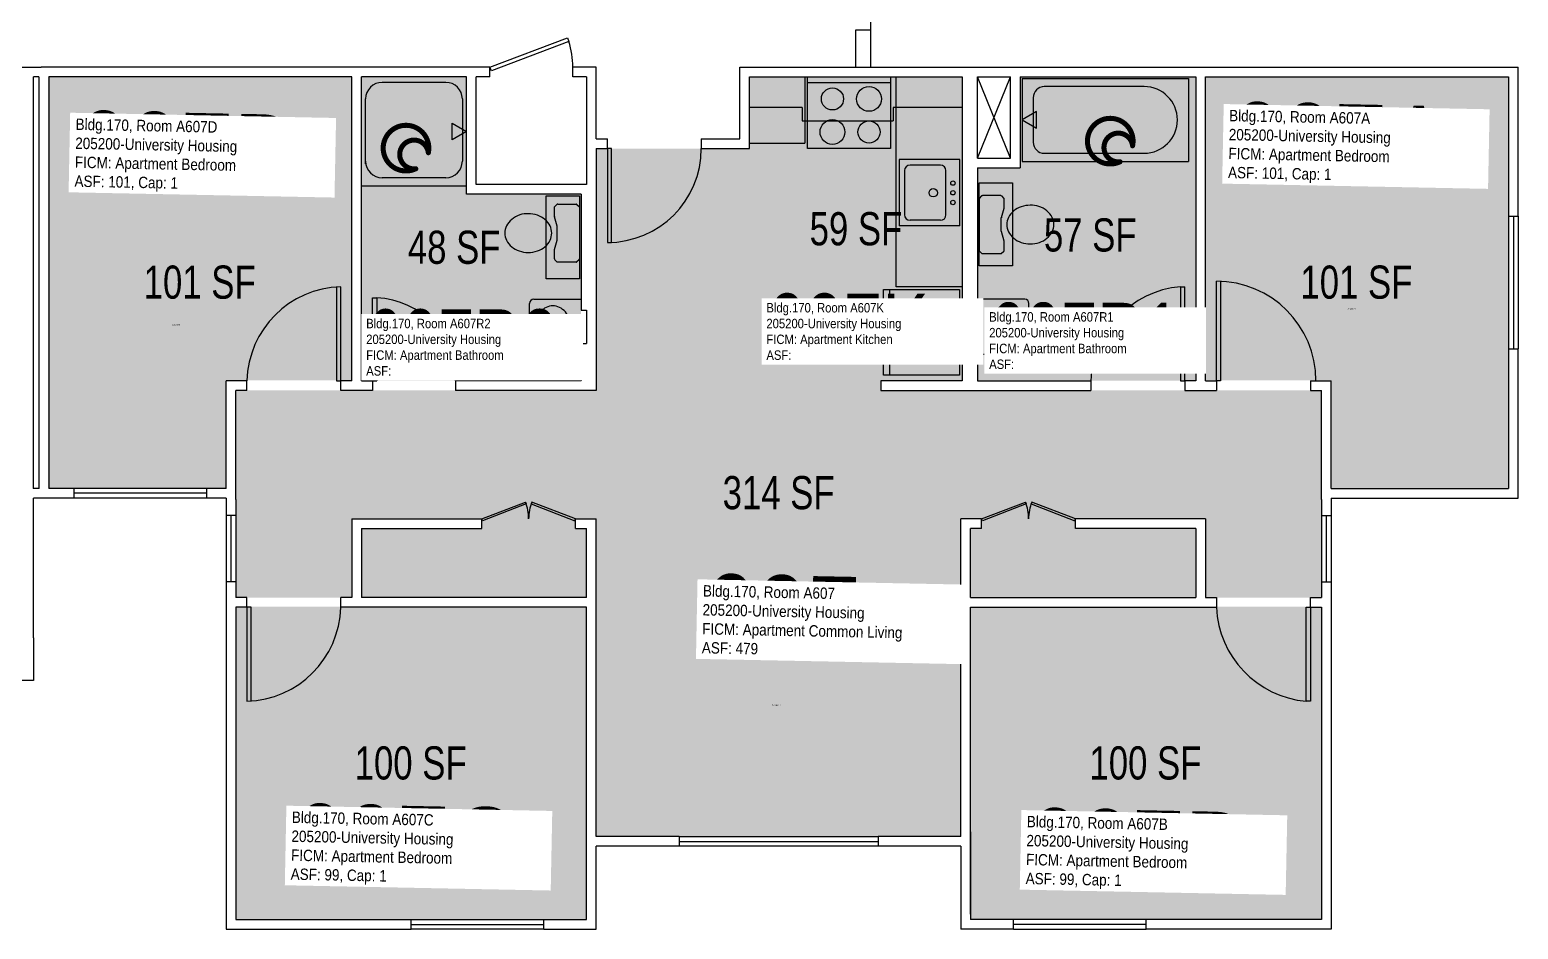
# Model space of a CAD drawing. Header units: inches. Extents: x -88 to 2437, y -52 to 1673.
# Drawn here: x 1898 to 2437, y -52 to 274 of the extents above; entities that cross this region are included whole.
import ezdxf
from ezdxf.enums import TextEntityAlignment as Align

# ---------------------------------------------------------------- set-up
doc = ezdxf.new("R2010")
doc.units = ezdxf.units.IN
doc.header["$LTSCALE"] = 10
doc.header["$MEASUREMENT"] = 0
doc.layers.get('0').update_dxf_attribs({"linetype": 'CONTINUOUS'})
for name, color, linetype in [('A-DOOR', 2, 'CONTINUOUS'), ('A-FLOR', 3, 'CONTINUOUS'), ('A-GLAZ', 1, 'CONTINUOUS'), ('A-IDEN-ICON', 4, 'CONTINUOUS'), ('A-IDEN-RNUM', 7, 'CONTINUOUS'), ('A-IDEN-SNUM', 4, 'CONTINUOUS'), ('A-IDEN-VNUM', 4, 'CONTINUOUS'), ('A-WALL', 5, 'CONTINUOUS'), ('AREA-TEXT', 3, 'CONTINUOUS'), ('Rooms-Category-Color', 7, 'CONTINUOUS'), ('Rooms-College-Color', 7, 'CONTINUOUS'), ('Rooms-Department-Color', 7, 'CONTINUOUS'), ('Rooms-Division-Color', 7, 'CONTINUOUS'), ('Rooms-Information', 7, 'CONTINUOUS')]:
    doc.layers.add(name, color=color, linetype=linetype)
doc.styles.add('CP_AREA', font='arial.ttf', dxfattribs={"height": 15})
doc.styles.add('CP_ROOMSNUMBER', font='arial.ttf', dxfattribs={"height": 1})
doc.styles.add('CP_ROOMVNUMBER', font='arial.ttf', dxfattribs={"width": 0.85, "height": 0.075})

# ---------------------------------------------------------------- blocks, each defined once
blk = doc.blocks.new('CPBATH')
at = {"color": 0, "linetype": 'ByBlock', "const_width": 0.0127}
for points in [[(0.0571, 0.0168, 0.861492), (-0.0551, 0, 1)], [(0.0571, 0.0168, 0.729002), (-0.0084, -0.0042, 1)], [(-0.0551, 0, 0.726902), (0.0487, -0.0337, 1)], [(-0.0084, -0.0042, 0.609468), (0.0487, -0.0337, 1)]]:
    blk.add_lwpolyline(points, format="xyb", dxfattribs=at)
at = {"color": 0, "linetype": 'ByBlock', "const_width": 0.00637}
for points in [[(0.0544, 0.0152, 1), (0.0599, 0.0184, 1)], [(0.0459, -0.0353, 1), (0.0515, -0.0321, 1)]]:
    blk.add_lwpolyline(points, format="xyb", close=True, dxfattribs=at)

msp = doc.modelspace()

# ---------------------------------------------------------------- hatches: boundary and pattern name
at = {"layer": 'Rooms-Category-Color', "true_color": 0x728ef3}
for points in [[(1969.18, 108.04), (1904.93, 108.04), (1904.93, 257.04), (2014.68, 257.04), (2014.68, 147.04), (1969.18, 147.04)], [(2056.39, 256.86), (2056.39, 214.36), (2097.89, 214.36), (2097.89, 146.86), (2018.39, 146.86), (2018.39, 256.86)], [(2158.89, 256.86), (2235.89, 256.86), (2235.89, 146.86), (2158.89, 146.86)], [(2256.89, 256.86), (2320.39, 256.86), (2320.39, 146.86), (2241.39, 146.86), (2241.39, 223.86), (2256.89, 223.86)], [(2433.43, 108.04), (2369.18, 108.04), (2369.18, 147.04), (2323.68, 147.04), (2323.68, 257.04), (2433.43, 257.04)], [(1972.89, 68.36), (1972.89, 143.36), (2103.39, 143.36), (2103.39, 230.86), (2158.89, 230.86), (2158.89, 146.86), (2206.4, 146.86), (2206.4, 143.36), (2365.89, 143.36), (2365.89, 68.36), (2323.89, 68.36), (2323.89, 96.86), (2276.89, 96.86), (2276.89, 93.36), (2320.39, 93.36), (2320.39, 68.36), (2238.89, 68.36), (2238.89, 93.36), (2242.89, 93.36), (2242.89, 96.86), (2235.39, 96.86), (2235.39, -18.14), (2103.39, -18.14), (2103.39, 96.86), (2095.89, 96.86), (2095.89, 93.36), (2099.89, 93.36), (2099.89, 68.36), (2018.39, 68.36), (2018.39, 93.36), (2061.89, 93.36), (2061.89, 96.86), (2014.89, 96.86), (2014.89, 68.36)], [(2099.68, -47.96), (1972.68, -47.96), (1972.68, 65.04), (2099.68, 65.04)], [(2238.68, -47.96), (2238.68, 65.04), (2365.68, 65.04), (2365.68, -47.96)]]:
    msp.add_hatch(color=171, dxfattribs=at).paths.add_polyline_path(points)
at = {"layer": 'Rooms-College-Color', "true_color": 0xadadad}
for points in [[(1969.18, 108.04), (1904.93, 108.04), (1904.93, 257.04), (2014.68, 257.04), (2014.68, 147.04), (1969.18, 147.04)], [(2056.39, 256.86), (2056.39, 214.36), (2097.89, 214.36), (2097.89, 146.86), (2018.39, 146.86), (2018.39, 256.86)], [(2158.89, 256.86), (2235.89, 256.86), (2235.89, 146.86), (2158.89, 146.86)], [(2256.89, 256.86), (2320.39, 256.86), (2320.39, 146.86), (2241.39, 146.86), (2241.39, 223.86), (2256.89, 223.86)], [(2433.43, 108.04), (2369.18, 108.04), (2369.18, 147.04), (2323.68, 147.04), (2323.68, 257.04), (2433.43, 257.04)], [(1972.89, 68.36), (1972.89, 143.36), (2103.39, 143.36), (2103.39, 230.86), (2158.89, 230.86), (2158.89, 146.86), (2206.4, 146.86), (2206.4, 143.36), (2365.89, 143.36), (2365.89, 68.36), (2323.89, 68.36), (2323.89, 96.86), (2276.89, 96.86), (2276.89, 93.36), (2320.39, 93.36), (2320.39, 68.36), (2238.89, 68.36), (2238.89, 93.36), (2242.89, 93.36), (2242.89, 96.86), (2235.39, 96.86), (2235.39, -18.14), (2103.39, -18.14), (2103.39, 96.86), (2095.89, 96.86), (2095.89, 93.36), (2099.89, 93.36), (2099.89, 68.36), (2018.39, 68.36), (2018.39, 93.36), (2061.89, 93.36), (2061.89, 96.86), (2014.89, 96.86), (2014.89, 68.36)], [(2099.68, -47.96), (1972.68, -47.96), (1972.68, 65.04), (2099.68, 65.04)], [(2238.68, -47.96), (2238.68, 65.04), (2365.68, 65.04), (2365.68, -47.96)]]:
    msp.add_hatch(color=253, dxfattribs=at).paths.add_polyline_path(points)
at = {"layer": 'Rooms-Department-Color', "true_color": 0x604aed}
for points in [[(1969.18, 108.04), (1904.93, 108.04), (1904.93, 257.04), (2014.68, 257.04), (2014.68, 147.04), (1969.18, 147.04)], [(2056.39, 256.86), (2056.39, 214.36), (2097.89, 214.36), (2097.89, 146.86), (2018.39, 146.86), (2018.39, 256.86)], [(2158.89, 256.86), (2235.89, 256.86), (2235.89, 146.86), (2158.89, 146.86)], [(2256.89, 256.86), (2320.39, 256.86), (2320.39, 146.86), (2241.39, 146.86), (2241.39, 223.86), (2256.89, 223.86)], [(2433.43, 108.04), (2369.18, 108.04), (2369.18, 147.04), (2323.68, 147.04), (2323.68, 257.04), (2433.43, 257.04)], [(1972.89, 68.36), (1972.89, 143.36), (2103.39, 143.36), (2103.39, 230.86), (2158.89, 230.86), (2158.89, 146.86), (2206.4, 146.86), (2206.4, 143.36), (2365.89, 143.36), (2365.89, 68.36), (2323.89, 68.36), (2323.89, 96.86), (2276.89, 96.86), (2276.89, 93.36), (2320.39, 93.36), (2320.39, 68.36), (2238.89, 68.36), (2238.89, 93.36), (2242.89, 93.36), (2242.89, 96.86), (2235.39, 96.86), (2235.39, -18.14), (2103.39, -18.14), (2103.39, 96.86), (2095.89, 96.86), (2095.89, 93.36), (2099.89, 93.36), (2099.89, 68.36), (2018.39, 68.36), (2018.39, 93.36), (2061.89, 93.36), (2061.89, 96.86), (2014.89, 96.86), (2014.89, 68.36)], [(2099.68, -47.96), (1972.68, -47.96), (1972.68, 65.04), (2099.68, 65.04)], [(2238.68, -47.96), (2238.68, 65.04), (2365.68, 65.04), (2365.68, -47.96)]]:
    msp.add_hatch(color=173, dxfattribs=at).paths.add_polyline_path(points)
at = {"layer": 'Rooms-Division-Color', "true_color": 0x604aed}
for points in [[(1969.18, 108.04), (1904.93, 108.04), (1904.93, 257.04), (2014.68, 257.04), (2014.68, 147.04), (1969.18, 147.04)], [(2056.39, 256.86), (2056.39, 214.36), (2097.89, 214.36), (2097.89, 146.86), (2018.39, 146.86), (2018.39, 256.86)], [(2158.89, 256.86), (2235.89, 256.86), (2235.89, 146.86), (2158.89, 146.86)], [(2256.89, 256.86), (2320.39, 256.86), (2320.39, 146.86), (2241.39, 146.86), (2241.39, 223.86), (2256.89, 223.86)], [(2433.43, 108.04), (2369.18, 108.04), (2369.18, 147.04), (2323.68, 147.04), (2323.68, 257.04), (2433.43, 257.04)], [(1972.89, 68.36), (1972.89, 143.36), (2103.39, 143.36), (2103.39, 230.86), (2158.89, 230.86), (2158.89, 146.86), (2206.4, 146.86), (2206.4, 143.36), (2365.89, 143.36), (2365.89, 68.36), (2323.89, 68.36), (2323.89, 96.86), (2276.89, 96.86), (2276.89, 93.36), (2320.39, 93.36), (2320.39, 68.36), (2238.89, 68.36), (2238.89, 93.36), (2242.89, 93.36), (2242.89, 96.86), (2235.39, 96.86), (2235.39, -18.14), (2103.39, -18.14), (2103.39, 96.86), (2095.89, 96.86), (2095.89, 93.36), (2099.89, 93.36), (2099.89, 68.36), (2018.39, 68.36), (2018.39, 93.36), (2061.89, 93.36), (2061.89, 96.86), (2014.89, 96.86), (2014.89, 68.36)], [(2099.68, -47.96), (1972.68, -47.96), (1972.68, 65.04), (2099.68, 65.04)], [(2238.68, -47.96), (2238.68, 65.04), (2365.68, 65.04), (2365.68, -47.96)]]:
    msp.add_hatch(color=173, dxfattribs=at).paths.add_polyline_path(points)

# ---------------------------------------------------------------- linework, layer by layer
for p, q in [((2048.89, 254.83), (2025.89, 254.83)), ((2178.89, 256.86), (2178.89, 232.86)), ((2179.89, 230.86), (2179.89, 256.86)), ((2179.89, 254.78), (2209.89, 254.78)), ((2209.89, 256.86), (2209.89, 230.86)), ((2211.89, 180.86), (2211.89, 256.86)), ((2257.51, 256.23), (2257.51, 226.23)), ((2257.51, 256.23), (2317.76, 256.23)), ((2301.7, 253.28), (2265.55, 253.28)), ((2317.76, 256.23), (2317.76, 226.23)), ((2019.89, 225.33), (2019.89, 248.83)), ((2054.89, 248.83), (2054.89, 226.33)), ((2261.53, 249.27), (2261.53, 233.2)), ((2177.89, 245.79), (2158.89, 245.79)), ((2177.89, 245.79), (2177.89, 240.86)), ((2235.89, 245.79), (2210.82, 245.79)), ((2210.82, 245.79), (2210.82, 240.86)), ((2262.71, 244.23), (2257.51, 241.23)), ((2262.71, 238.23), (2262.71, 244.23)), ((2051.19, 234.08), (2051.19, 240.08)), ((2051.19, 240.08), (2056.39, 237.08)), ((2177.89, 240.86), (2210.82, 240.86)), ((2257.51, 241.23), (2262.71, 238.23)), ((2056.39, 237.08), (2051.19, 234.08)), ((2158.89, 232.86), (2178.89, 232.86)), ((2209.89, 230.86), (2179.89, 230.86)), ((2212.98, 226.9), (2212.98, 202.9)), ((2234.98, 226.9), (2212.98, 226.9)), ((2234.98, 202.9), (2234.98, 226.9)), ((2265.55, 229.18), (2301.7, 229.18)), ((2214.98, 222.9), (2214.98, 206.9)), ((2227.98, 224.9), (2216.98, 224.9)), ((2229.98, 206.9), (2229.98, 222.9)), ((2257.51, 226.23), (2317.76, 226.23)), ((2018.39, 217.36), (2056.39, 217.36)), ((2048.89, 220.33), (2025.89, 220.33)), ((2242.01, 218.45), (2254.01, 218.45)), ((2242.01, 188.45), (2242.01, 218.45)), ((2254.01, 218.45), (2254.01, 188.45)), ((2085.26, 213.73), (2097.26, 213.73)), ((2085.26, 183.73), (2085.26, 213.73)), ((2088.26, 209.77), (2089.14, 210.65)), ((2089.44, 210.77), (2096.09, 210.77)), ((2096.39, 210.65), (2097.26, 209.77)), ((2097.26, 213.73), (2097.26, 183.73)), ((2242.89, 213.74), (2242.01, 212.86)), ((2242.01, 212.86), (2242.01, 194.03)), ((2249.84, 213.86), (2243.19, 213.86)), ((2251.01, 212.86), (2250.14, 213.74)), ((2251.01, 209.36), (2251.01, 212.86)), ((2088.26, 206.33), (2088.26, 209.77)), ((2089.25, 202.83), (2088.28, 206.22)), ((2097.26, 209.77), (2097.26, 190.95)), ((2227.98, 204.9), (2216.98, 204.9)), ((2250.01, 200.92), (2250.01, 205.8)), ((2250.03, 205.92), (2251.01, 209.36)), ((2089.26, 197.83), (2089.26, 202.71)), ((2234.98, 202.9), (2212.98, 202.9)), ((2251.01, 197.36), (2250.03, 200.8)), ((2088.26, 190.95), (2088.26, 194.21)), ((2088.28, 194.33), (2089.25, 197.72)), ((2251.01, 194.03), (2251.01, 197.36)), ((2089.26, 189.77), (2088.39, 190.65)), ((2096.09, 189.77), (2089.26, 189.77)), ((2097.14, 190.65), (2096.39, 189.9)), ((2242.14, 193.74), (2243.01, 192.86)), ((2243.01, 192.86), (2250.01, 192.86)), ((2250.01, 192.86), (2250.89, 193.74)), ((2097.26, 183.73), (2085.26, 183.73)), ((2254.01, 188.45), (2242.01, 188.45)), ((2207.39, 148.86), (2207.39, 179.86)), ((2207.39, 179.86), (2234.89, 179.86)), ((2209.64, 148.86), (2209.64, 179.86)), ((2235.89, 180.86), (2211.89, 180.86)), ((2234.89, 179.86), (2234.89, 148.86)), ((2079.26, 157.86), (2079.26, 174.86)), ((2080.76, 176.36), (2097.89, 176.36)), ((2258.5, 176.36), (2241.38, 176.36)), ((2260, 157.86), (2260, 174.86)), ((2080.76, 156.36), (2097.89, 156.36)), ((2258.5, 156.36), (2241.38, 156.36)), ((2234.89, 148.86), (2207.39, 148.86))]:
    msp.add_line(p, q)
for centre, radius in [((2202.11, 248.85), 4.5), ((2188.89, 248.85), 4), ((2188.89, 236.86), 4.5), ((2202.11, 236.86), 4), ((2225.36, 214.86), 1.5), ((2232.48, 218.36), 0.791), ((2232.48, 214.86), 0.791), ((2232.48, 211.36), 0.791)]:
    msp.add_circle(centre, radius)
for centre, radius, start, end in [((2025.89, 248.83), 6, 90, 180), ((2048.89, 248.83), 6, 0, 90), ((2265.55, 249.27), 4.02, 90, 180), ((2301.7, 241.23), 12.05, 270, 90), ((2265.55, 233.2), 4.02, 180, 270), ((2025.89, 226.33), 6, 180, 270), ((2048.89, 226.33), 6, 270, 0), ((2216.98, 222.9), 2, 90, 180), ((2227.98, 222.9), 2, 0, 90), ((2089.44, 210.35), 0.418, 90, 135), ((2096.09, 210.35), 0.418, 45, 90), ((2243.19, 213.44), 0.418, 90, 135), ((2249.84, 213.44), 0.418, 45, 90), ((2260.51, 200.07), 10.29, 90, 108.8354), ((2261.03, 202.5), 7.87, 71.1646, 93.7754), ((2077.37, 199.62), 7.26, 129.4725, 153.2988), ((2078.75, 197.94), 9.43, 108.8354, 129.4725), ((2078.25, 199.42), 7.87, 86.2246, 108.8354), ((2078.76, 196.98), 10.29, 71.1646, 90), ((2079.31, 198.59), 8.59, 50.5275, 71.1646), ((2080.16, 199.62), 7.26, 26.7012, 50.5275), ((2088.68, 206.33), 0.418, 180, 195.9454), ((2216.98, 206.9), 2, 180, 270), ((2227.98, 206.9), 2, 270, 0), ((2250.43, 205.8), 0.418, 164.0546, 180), ((2257.82, 203.36), 5.8, 153.2988, 180), ((2259.12, 202.7), 7.26, 129.4725, 153.2988), ((2259.96, 201.68), 8.59, 108.8354, 129.4725), ((2260.53, 201.03), 9.43, 50.5275, 71.1646), ((2261.91, 202.7), 7.26, 26.7012, 50.5275), ((2263.21, 203.36), 5.8, 0, 26.7012), ((2076.07, 200.27), 5.8, 153.2988, 180), ((2076.07, 200.27), 5.8, 180, 206.7012), ((2081.46, 200.27), 5.8, 0, 26.7012), ((2081.46, 200.27), 5.8, 333.2988, 0), ((2088.85, 202.71), 0.418, 0, 15.9454), ((2250.43, 200.92), 0.418, 180, 195.9454), ((2257.82, 203.36), 5.8, 180, 206.7012), ((2259.12, 204.01), 7.26, 206.7012, 230.5275), ((2261.91, 204.01), 7.26, 309.4725, 333.2988), ((2263.21, 203.36), 5.8, 333.2988, 0), ((2077.37, 200.93), 7.26, 206.7012, 230.5275), ((2078.21, 201.95), 8.59, 230.5275, 251.1646), ((2079.31, 201.95), 8.59, 288.8354, 309.4725), ((2080.16, 200.93), 7.26, 309.4725, 333.2988), ((2088.85, 197.83), 0.418, 344.0546, 0), ((2242.43, 194.03), 0.418, 180, 225), ((2250.6, 194.03), 0.418, 315, 0), ((2259.96, 205.04), 8.59, 230.5275, 251.1646), ((2260.51, 206.65), 10.29, 251.1646, 270), ((2260.51, 206.65), 10.29, 270, 288.8354), ((2261.06, 205.04), 8.59, 288.8354, 309.4725), ((2078.76, 203.57), 10.29, 251.1646, 270), ((2078.76, 203.57), 10.29, 270, 288.8354), ((2088.68, 190.95), 0.418, 180, 225), ((2096.09, 190.19), 0.418, 270, 315), ((2096.85, 190.95), 0.418, 315, 0), ((2080.76, 174.86), 1.5, 90, 180), ((2088.18, 167.49), 6.59, 116.1916, 139.8991), ((2087.66, 168.54), 5.42, 90, 116.1916), ((2087.66, 168.54), 5.42, 63.8084, 90), ((2087.15, 167.49), 6.59, 40.1009, 63.8084), ((2252.12, 167.49), 6.59, 116.1916, 139.8991), ((2251.6, 168.54), 5.42, 90, 116.1916), ((2251.6, 168.54), 5.42, 63.8084, 90), ((2251.08, 167.49), 6.59, 40.1009, 63.8084), ((2258.5, 174.86), 1.5, 0, 90), ((2090.27, 166.36), 9, 160.7706, 180), ((2088.99, 166.8), 7.65, 139.8991, 160.7706), ((2086.34, 166.8), 7.65, 19.2294, 40.1009), ((2085.06, 166.36), 9, 0, 19.2294), ((2254.2, 166.36), 9, 160.7706, 180), ((2252.93, 166.8), 7.65, 139.8991, 160.7706), ((2250.27, 166.8), 7.65, 19.2294, 40.1009), ((2249, 166.36), 9, 0, 19.2294), ((2090.27, 166.36), 9, 180, 199.2294), ((2088.99, 165.92), 7.65, 199.2294, 220.1009), ((2086.34, 165.92), 7.65, 319.8991, 340.7706), ((2085.06, 166.36), 9, 340.7706, 0), ((2254.2, 166.36), 9, 180, 199.2294), ((2252.93, 165.92), 7.65, 199.2294, 220.1009), ((2250.27, 165.92), 7.65, 319.8991, 340.7706), ((2249, 166.36), 9, 340.7706, 0), ((2080.76, 157.86), 1.5, 180, 270), ((2088.18, 165.23), 6.59, 220.1009, 243.8084), ((2087.66, 164.18), 5.42, 243.8084, 270), ((2087.66, 164.18), 5.42, 270, 296.1916), ((2087.15, 165.23), 6.59, 296.1916, 319.8991), ((2252.12, 165.23), 6.59, 220.1009, 243.8084), ((2251.6, 164.18), 5.42, 243.8084, 270), ((2251.6, 164.18), 5.42, 270, 296.1916), ((2251.08, 165.23), 6.59, 296.1916, 319.8991), ((2258.5, 157.86), 1.5, 270, 0)]:
    msp.add_arc(centre, radius, start, end)
at = {"layer": 'A-DOOR'}
for p, q in [((2064.89, 260.36), (2092.96, 270.95)), ((2093.46, 269.63), (2065.39, 259.04)), ((2092.96, 270.95), (2093.46, 269.63)), ((2065.39, 259.04), (2064.89, 260.36)), ((2108.89, 230.86), (2107.39, 230.86)), ((2107.39, 230.86), (2107.39, 196.86)), ((2108.89, 196.86), (2108.89, 230.86)), ((2107.39, 196.86), (2108.89, 196.86)), ((2009.39, 180.86), (2009.39, 146.86)), ((2010.89, 146.86), (2010.89, 180.86)), ((2314.89, 180.86), (2314.89, 146.86)), ((2314.89, 180.86), (2316.39, 180.86)), ((2316.39, 146.86), (2316.39, 180.86)), ((2327.89, 146.86), (2327.89, 182.86)), ((2329.39, 182.86), (2329.39, 146.86)), ((2022.39, 146.86), (2022.39, 176.86)), ((2022.39, 176.86), (2023.89, 176.86)), ((2023.89, 176.86), (2023.89, 146.86)), ((2009.39, 146.86), (2010.89, 146.86)), ((2022.39, 146.86), (2023.89, 146.86)), ((2314.89, 146.86), (2316.39, 146.86)), ((2329.39, 146.86), (2327.89, 146.86)), ((2061.89, 96.86), (2077.76, 102.95)), ((2077.76, 102.95), (2078.02, 102.28)), ((2080.02, 102.95), (2079.76, 102.28)), ((2095.89, 96.86), (2080.02, 102.95)), ((2242.89, 96.86), (2258.76, 102.95)), ((2258.76, 102.95), (2259.02, 102.28)), ((2261.02, 102.95), (2260.76, 102.28)), ((2276.89, 96.86), (2261.02, 102.95)), ((2078.02, 102.28), (2062.14, 96.2)), ((2079.76, 102.28), (2095.64, 96.2)), ((2259.02, 102.28), (2243.14, 96.2)), ((2260.76, 102.28), (2276.64, 96.2)), ((2062.14, 96.2), (2061.89, 96.86)), ((2095.64, 96.2), (2095.89, 96.86)), ((2243.14, 96.2), (2242.89, 96.86)), ((2276.64, 96.2), (2276.89, 96.86)), ((1976.89, 64.86), (1976.89, 30.86)), ((1978.39, 64.86), (1976.89, 64.86)), ((1978.39, 30.86), (1978.39, 64.86)), ((2360.39, 64.86), (2361.89, 64.86)), ((2360.39, 30.86), (2360.39, 64.86)), ((2361.89, 64.86), (2361.89, 30.86)), ((2361.89, 30.86), (2360.39, 30.86))]:
    msp.add_line(p, q, dxfattribs=at)
for centre, radius, start, end in [((2067.69, 260.73), 27.2, 359.2241, 19.0522), ((2107.39, 230.86), 34, 270, 0), ((2011.85, 145.9), 34.97, 91.5758, 178.4242), ((2317.99, 145.36), 35.64, 94.9983, 177.5861), ((2327.89, 146.86), 36, 0, 90), ((2022.62, 147.11), 29.77, 359.5103, 87.5521), ((2061.89, 96.86), 17, 0, 20.9775), ((2095.89, 96.86), 17, 159.0225, 180), ((2242.89, 96.86), 17, 0, 20.9775), ((2276.89, 96.86), 17, 159.0225, 180), ((1975.93, 65.82), 34.97, 271.5758, 358.4242), ((2363.53, 66.39), 35.67, 182.4645, 264.9512)]:
    msp.add_arc(centre, radius, start, end, dxfattribs=at)
at = {"layer": 'A-FLOR'}
for p, q in [((2253.39, 227.36), (2241.39, 256.86)), ((2241.39, 227.36), (2253.39, 256.86))]:
    msp.add_line(p, q, dxfattribs=at)
at = {"layer": 'A-GLAZ'}
for p, q in [((2433.64, 206.36), (2433.64, 158.36)), ((2435.39, 206.36), (2435.39, 158.36)), ((2437.14, 206.36), (2437.14, 158.36)), ((1962.39, 107.86), (1914.39, 107.86)), ((1962.39, 106.11), (1914.39, 106.11)), ((1962.39, 104.36), (1914.39, 104.36)), ((1969.39, 98.11), (1969.39, 74.11)), ((1971.14, 98.11), (1971.14, 74.11)), ((1972.89, 98.11), (1972.89, 74.11)), ((2365.89, 98.11), (2365.89, 74.11)), ((2367.64, 98.11), (2367.64, 74.11)), ((2369.39, 98.11), (2369.39, 74.11)), ((2133.39, -18.14), (2205.39, -18.14)), ((2133.39, -19.89), (2205.39, -19.89)), ((2205.39, -21.64), (2133.39, -21.64)), ((2036.39, -48.14), (2084.39, -48.14)), ((2302.39, -48.14), (2254.39, -48.14)), ((2036.39, -49.89), (2084.39, -49.89)), ((2084.39, -51.64), (2036.39, -51.64)), ((2302.39, -49.89), (2254.39, -49.89)), ((2254.39, -51.64), (2302.39, -51.64))]:
    msp.add_line(p, q, dxfattribs=at)
at = {"layer": 'A-WALL'}
for p, q in [((2202.81, 273.86), (2202.81, 319.86)), ((2197.31, 273.86), (2202.81, 273.86)), ((2197.31, 260.36), (2197.31, 273.86)), ((2202.81, 260.36), (2202.81, 273.86)), ((1894.1, 260.36), (1899.6, 260.36)), ((1899.6, 260.36), (1902.39, 260.36)), ((2064.89, 260.36), (1902.39, 260.36)), ((2064.89, 256.86), (2064.89, 260.36)), ((2103.39, 260.36), (2094.89, 260.36)), ((2094.89, 256.86), (2094.89, 260.36)), ((2103.39, 234.36), (2103.39, 260.36)), ((2155.39, 260.36), (2437.14, 260.36)), ((2155.39, 234.36), (2155.39, 260.36)), ((2437.14, 206.36), (2437.14, 260.36)), ((1901.6, 256.86), (1899.6, 256.86)), ((1899.6, 107.86), (1899.6, 256.86)), ((1901.64, 107.86), (1901.64, 256.86)), ((1905.14, 256.86), (1905.14, 107.86)), ((2014.89, 256.86), (1905.14, 256.86)), ((2014.89, 146.86), (2014.89, 256.86)), ((2018.39, 146.86), (2018.39, 256.86)), ((2056.39, 256.86), (2018.39, 256.86)), ((2056.39, 214.36), (2056.39, 256.86)), ((2059.89, 217.86), (2059.89, 256.86)), ((2064.89, 256.86), (2059.89, 256.86)), ((2099.89, 256.86), (2094.89, 256.86)), ((2099.89, 256.86), (2099.89, 217.86)), ((2158.89, 230.86), (2158.89, 256.86)), ((2158.89, 256.86), (2235.89, 256.86)), ((2235.89, 256.86), (2235.89, 146.86)), ((2241.39, 227.36), (2241.39, 256.86)), ((2241.39, 256.86), (2253.39, 256.86)), ((2253.39, 227.36), (2253.39, 256.86)), ((2256.89, 256.86), (2256.89, 223.86)), ((2256.89, 256.86), (2320.39, 256.86)), ((2320.39, 256.86), (2320.39, 146.86)), ((2323.89, 146.86), (2323.89, 256.86)), ((2323.89, 256.86), (2433.64, 256.86)), ((2433.64, 256.86), (2433.64, 206.36)), ((2103.39, 234.36), (2107.39, 234.36)), ((2107.39, 230.86), (2107.39, 234.36)), ((2141.39, 234.36), (2141.39, 230.86)), ((2141.39, 234.36), (2155.39, 234.36)), ((2103.39, 230.86), (2107.39, 230.86)), ((2103.39, 230.86), (2103.39, 143.36)), ((2141.39, 230.86), (2158.89, 230.86)), ((2241.39, 227.36), (2253.39, 227.36)), ((2241.39, 223.86), (2241.39, 172.36)), ((2241.39, 223.86), (2256.89, 223.86)), ((2099.89, 217.86), (2059.89, 217.86)), ((2097.89, 214.36), (2056.39, 214.36)), ((2097.89, 214.36), (2097.89, 172.36)), ((2433.64, 206.36), (2437.14, 206.36)), ((2097.89, 172.36), (2099.89, 172.36)), ((2099.89, 172.36), (2099.89, 160.36)), ((2239.38, 172.36), (2239.38, 160.36)), ((2241.39, 172.36), (2239.38, 172.36)), ((2097.89, 160.36), (2099.89, 160.36)), ((2097.89, 160.36), (2097.89, 146.86)), ((2241.39, 160.36), (2239.38, 160.36)), ((2241.39, 160.36), (2241.39, 146.86)), ((2433.64, 158.36), (2437.14, 158.36)), ((2433.64, 158.36), (2433.64, 107.86)), ((2437.14, 104.36), (2437.14, 158.36)), ((1969.39, 107.86), (1969.39, 146.86)), ((1976.89, 146.86), (1969.39, 146.86)), ((1976.89, 143.36), (1976.89, 146.86)), ((2014.89, 146.86), (2010.89, 146.86)), ((2010.89, 143.36), (2010.89, 146.86)), ((2018.39, 146.86), (2022.39, 146.86)), ((2022.39, 146.86), (2022.39, 143.36)), ((2022.39, 146.86), (2022.39, 143.36)), ((2097.89, 146.86), (2052.39, 146.86)), ((2052.39, 146.86), (2052.39, 143.36)), ((2235.89, 146.86), (2206.4, 146.86)), ((2206.4, 146.86), (2206.4, 143.36)), ((2241.39, 146.86), (2282.39, 146.86)), ((2259.01, 146.86), (2278.39, 146.86)), ((2282.39, 146.86), (2282.39, 143.36)), ((2320.39, 146.86), (2316.39, 146.86)), ((2316.39, 146.86), (2316.39, 143.36)), ((2323.89, 146.86), (2327.89, 146.86)), ((2327.89, 146.86), (2327.89, 143.36)), ((2327.89, 146.86), (2327.89, 143.36)), ((2361.89, 146.86), (2369.39, 146.86)), ((2361.89, 146.86), (2361.89, 143.36)), ((2369.39, 107.86), (2369.39, 146.86)), ((1972.89, 103.86), (1972.89, 143.36)), ((1976.89, 143.36), (1972.89, 143.36)), ((2022.39, 143.36), (2010.89, 143.36)), ((2103.39, 143.36), (2052.39, 143.36)), ((2206.4, 143.36), (2235.89, 143.36)), ((2235.89, 143.36), (2282.39, 143.36)), ((2316.39, 143.36), (2327.89, 143.36)), ((2361.89, 143.36), (2365.89, 143.36)), ((2365.89, 103.86), (2365.89, 143.36)), ((1901.64, 107.86), (1899.5, 107.86)), ((1914.39, 107.86), (1905.14, 107.86)), ((1914.39, 104.36), (1914.39, 107.86)), ((1962.39, 104.36), (1962.39, 107.86)), ((1969.39, 107.86), (1962.39, 107.86)), ((2369.39, 107.86), (2433.64, 107.86)), ((1902.39, 104.36), (1899.6, 104.36)), ((1899.6, 53.86), (1899.6, 104.36)), ((1914.39, 104.36), (1902.39, 104.36)), ((1969.39, 104.36), (1962.39, 104.36)), ((1969.39, 104.36), (1969.39, 98.11)), ((1972.89, 103.86), (1972.89, 98.11)), ((2365.89, 103.86), (2365.89, 98.11)), ((2369.39, 104.36), (2437.14, 104.36)), ((2369.39, 104.36), (2369.39, 98.11)), ((1972.89, 98.11), (1969.39, 98.11)), ((2365.89, 98.11), (2369.39, 98.11)), ((2014.89, 96.86), (2014.89, 68.36)), ((2014.89, 96.86), (2061.89, 96.86)), ((2018.39, 93.36), (2018.39, 68.36)), ((2018.39, 93.36), (2061.89, 93.36)), ((2061.89, 93.36), (2061.89, 96.86)), ((2095.89, 96.86), (2103.39, 96.86)), ((2095.89, 93.36), (2095.89, 96.86)), ((2095.89, 93.36), (2099.89, 93.36)), ((2099.89, 68.36), (2099.89, 93.36)), ((2103.39, -18.14), (2103.39, 96.86)), ((2235.39, -18.14), (2235.39, 96.86)), ((2242.89, 96.86), (2235.39, 96.86)), ((2238.89, 68.36), (2238.89, 93.36)), ((2242.89, 93.36), (2238.89, 93.36)), ((2242.89, 93.36), (2242.89, 96.86)), ((2323.89, 96.86), (2276.89, 96.86)), ((2276.89, 93.36), (2276.89, 96.86)), ((2320.39, 93.36), (2276.89, 93.36)), ((2320.39, 93.36), (2320.39, 68.36)), ((2323.89, 96.86), (2323.89, 68.36)), ((1972.89, 74.11), (1969.39, 74.11)), ((1969.39, 74.11), (1969.39, -51.64)), ((1972.89, 74.11), (1972.89, 68.36)), ((2365.89, 74.11), (2369.39, 74.11)), ((2365.89, 74.11), (2365.89, 68.36)), ((2369.39, 74.11), (2369.39, -51.64)), ((1976.89, 68.36), (1972.89, 68.36)), ((1976.89, 64.86), (1972.89, 64.86)), ((1972.89, 64.86), (1972.89, -48.14)), ((1976.89, 64.86), (1976.89, 68.36)), ((2014.89, 68.36), (2010.89, 68.36)), ((2010.89, 64.86), (2010.89, 68.36)), ((2099.89, 64.86), (2010.89, 64.86)), ((2099.89, 68.36), (2018.39, 68.36)), ((2099.89, -16.39), (2099.89, 64.86)), ((2238.89, 68.36), (2320.39, 68.36)), ((2238.89, -16.39), (2238.89, 64.86)), ((2238.89, 64.86), (2327.89, 64.86)), ((2323.89, 68.36), (2327.89, 68.36)), ((2327.89, 68.36), (2327.89, 64.86)), ((2361.89, 64.86), (2361.89, 68.36)), ((2361.89, 68.36), (2365.89, 68.36)), ((2361.89, 64.86), (2365.89, 64.86)), ((2365.89, 64.86), (2365.89, -48.14)), ((1899.6, 53.86), (1899.6, 50.36)), ((1899.6, 50.36), (1899.6, 38.36)), ((1899.6, 38.36), (1854.6, 38.36)), ((2099.89, -48.14), (2099.89, -16.39)), ((2133.39, -18.14), (2103.39, -18.14)), ((2133.39, -18.14), (2133.39, -21.64)), ((2205.39, -18.14), (2205.39, -21.64)), ((2235.39, -18.14), (2205.39, -18.14)), ((2238.89, -46.14), (2238.89, -16.39)), ((2238.89, -16.39), (2238.89, -48.14)), ((2103.39, -51.64), (2103.39, -21.64)), ((2133.39, -21.64), (2103.39, -21.64)), ((2235.39, -21.64), (2205.39, -21.64)), ((2235.39, -21.64), (2235.39, -51.64)), ((1972.89, -48.14), (2036.39, -48.14)), ((2036.39, -51.64), (2036.39, -48.14)), ((2084.39, -51.64), (2084.39, -48.14)), ((2084.39, -48.14), (2099.89, -48.14)), ((2254.39, -48.14), (2238.89, -48.14)), ((2254.39, -51.64), (2254.39, -48.14)), ((2302.39, -51.64), (2302.39, -48.14)), ((2365.89, -48.14), (2302.39, -48.14)), ((1969.39, -51.64), (2036.39, -51.64)), ((2084.39, -51.64), (2103.39, -51.64)), ((2254.39, -51.64), (2235.39, -51.64)), ((2369.39, -51.64), (2302.39, -51.64))]:
    msp.add_line(p, q, dxfattribs=at)

# ---------------------------------------------------------------- block references
at = {"layer": 'A-IDEN-ICON', "xscale": 144.0000000024036, "yscale": 144.0000000024036, "zscale": 144.0000000024036, "rotation": 331.2590816509103}
for p in [(2034.21, 231.19), (2289.16, 233.71)]:
    msp.add_blockref('CPBATH', p, dxfattribs=at)

# ---------------------------------------------------------------- texts
at = {"layer": 'A-IDEN-RNUM', "style": 'CP_ROOMSNUMBER'}
for s, p in [('0607-K0', (2198.41, 177.89)), ('0607-R1', (2278.13, 169.73)), ('0607-R2', (2053.25, 165.71))]:
    msp.add_text(s, height=0.36, dxfattribs=at).set_placement(p)
for s, rotation, p in [('0607-A0', 358.8673, (2375.36, 172.72)), ('0607-D0', 358.9, (1949.78, 166.94)), ('0607-00', 358.9, (2167.14, 29.33)), ('0607-C0', 358.8673, (2030.27, -22.05)), ('0607-B0', 358.9, (2294.27, -26.44))]:
    msp.add_text(s, height=0.36, rotation=rotation, dxfattribs=at).set_placement(p)
at = {"layer": 'A-IDEN-SNUM', "style": 'CP_ROOMSNUMBER'}
for s, p in [('1700A607K0', (2198.41, 177.89)), ('1700A607R1', (2278.13, 169.73)), ('1700A607R2', (2053.25, 165.71))]:
    msp.add_text(s, height=0.36, dxfattribs=at).set_placement(p)
for s, rotation, p in [('1700A607A0', 358.8673, (2375.36, 172.72)), ('1700A607D0', 358.9, (1949.78, 166.94)), ('1700A60700', 358.9, (2167.14, 29.33)), ('1700A607C0', 358.8673, (2030.27, -22.05)), ('1700A607B0', 358.9, (2294.27, -26.44))]:
    msp.add_text(s, height=0.36, rotation=rotation, dxfattribs=at).set_placement(p)
at = {"layer": 'A-IDEN-VNUM', "style": 'CP_ROOMVNUMBER', "width": 0.85}
for s, rotation, p in [('607A', 358.8713, (2332.03, 218.96)), ('607D', 358.8673, (1914.43, 215.82)), ('607', 358.8673, (2141.56, 48.15)), ('607C', 358.8673, (1992.7, -34.96)), ('607B', 358.8673, (2258.77, -36.54))]:
    msp.add_text(s, height=28.8, rotation=rotation, dxfattribs=at).set_placement(p)
at = {"layer": 'A-IDEN-VNUM', "style": 'CP_ROOMVNUMBER'}
for s, width, p in [('607K', 0.75, (2164.97, 154.36, 0)), ('607R2', 0.7, (2020.09, 148.65)), ('607R1', 0.7, (2245.62, 151.05))]:
    msp.add_text(s, height=24, dxfattribs=dict(at, width=width)).set_placement(p)
at = {"layer": 'AREA-TEXT', "style": 'CP_AREA', "width": 0.75}
for s, p in [('59 SF', (2197.39, 201.86)), ('57 SF', (2282.2, 199.62)), ('48 SF', (2051.93, 195.16)), ('101 SF', (1959.8, 182.54)), ('101 SF', (2378.55, 182.54)), ('314 SF', (2169.39, 106.36)), ('100 SF', (2036.18, 8.54)), ('100 SF', (2302.18, 8.54))]:
    msp.add_text(s, height=12, dxfattribs=at).set_placement(p, align=Align.MIDDLE_CENTER)

# ---------------------------------------------------------------- next in the draw order: texts
at = {"layer": 'Rooms-Information', "char_height": 4.1143, "width": 92.16, "attachment_point": 7, "style": 'CP_ROOMVNUMBER', "bg_fill": 3, "box_fill_scale": 1.5, "bg_fill_color": 256, "bg_fill_true_color": 13158600, "bg_fill_transparency": 0}
for s, insert, rotation in [('Bldg.170, Room A607D^M^J205200-University Housing^M^JFICM: Apartment Bedroom^M^JASF: 101, Cap: 1', (1914.43, 215.82), 358.8673), ('Bldg.170, Room A607A^M^J205200-University Housing^M^JFICM: Apartment Bedroom^M^JASF: 101, Cap: 1', (2332.03, 218.96), 358.8713), ('Bldg.170, Room A607^M^J205200-University Housing^M^JFICM: Apartment Common Living^M^JASF: 479', (2141.56, 48.15), 358.8673), ('Bldg.170, Room A607C^M^J205200-University Housing^M^JFICM: Apartment Bedroom^M^JASF: 99, Cap: 1', (1992.7, -34.96), 358.8673), ('Bldg.170, Room A607B^M^J205200-University Housing^M^JFICM: Apartment Bedroom^M^JASF: 99, Cap: 1', (2258.77, -36.54), 358.8673)]:
    msp.add_mtext(s, dxfattribs=dict(at, insert=insert, rotation=rotation))
at = {"layer": 'Rooms-Information', "char_height": 3.4286, "width": 76.8, "attachment_point": 7, "style": 'CP_ROOMVNUMBER', "bg_fill": 3, "box_fill_scale": 1.5, "bg_fill_color": 256, "bg_fill_true_color": 13158600, "bg_fill_transparency": 0}
for s, insert in [('Bldg.170, Room A607K^M^J205200-University Housing^M^JFICM: Apartment Kitchen^M^JASF: ', (2164.97, 154.36, 0)), ('Bldg.170, Room A607R2^M^J205200-University Housing^M^JFICM: Apartment Bathroom^M^JASF: ', (2020.09, 148.65))]:
    msp.add_mtext(s, dxfattribs=dict(at, insert=insert))

# ---------------------------------------------------------------- next in the draw order: texts
at = {"layer": 'Rooms-Information', "insert": (2245.62, 151.05), "char_height": 3.4286, "width": 76.8, "attachment_point": 7, "style": 'CP_ROOMVNUMBER', "bg_fill": 3, "box_fill_scale": 1.5, "bg_fill_color": 256, "bg_fill_true_color": 13158600, "bg_fill_transparency": 0}
msp.add_mtext('Bldg.170, Room A607R1^M^J205200-University Housing^M^JFICM: Apartment Bathroom^M^JASF: ', dxfattribs=at)

doc.saveas('drawing.dxf')
